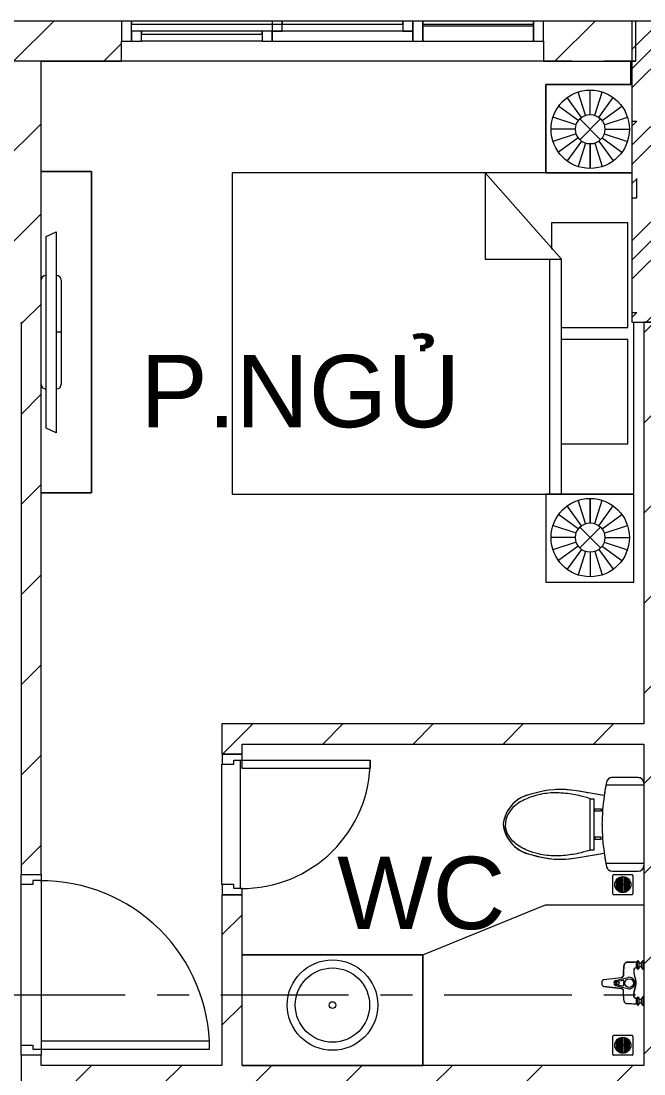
# Model space of a CAD drawing. Header units: millimetres. Extents: x -20144 to 117583, y -11426 to 48263.
# Drawn here: x 13701 to 16801, y 37357 to 42600 of the extents above; entities that cross this region are included whole.
import ezdxf

# ---------------------------------------------------------------- set-up
doc = ezdxf.new("R2010")
doc.units = ezdxf.units.MM
doc.linetypes.add('Grid Line', pattern=[22.225, 12.7, -3.175, 3.175, -3.175])
for name, color, linetype, lineweight in [('CHU', 181, 'Continuous', 5), ('CUA', 31, 'Continuous', 9), ('HATCH-TUONG', 152, 'Continuous', 9), ('NET CAT', 3, 'Continuous', 5), ('NET-CAT', 3, 'Continuous', 9), ('NET-THAY', 2, 'Continuous', 15), ('THIET BI', 44, 'Continuous', 5), ('THIET-BI', 44, 'Continuous', 5), ('TRUC', 225, 'Continuous', 5)]:
    doc.layers.add(name, color=color, linetype=linetype, lineweight=lineweight)
doc.styles.add('Arial', font='arial.ttf', dxfattribs={"height": 360})
pattern_1 = [(45, (0, 0), (-224.5064, 224.5064), [])]

# ---------------------------------------------------------------- blocks, each defined once
blk = doc.blocks.new('CUA PHONG NGU - Type 1-368226-MẶT BẰNG TẦNG 24')
at = {"layer": 'CUA', "lineweight": 5}
for p, q in [((-348.5, -52.3), (-348.5, 47.7)), ((-348.5, 47.7), (-298.5, 47.7)), ((-298.5, 47.7), (-298.5, -11.3)), ((501.5, 47.7), (551.5, 47.7)), ((501.5, -11.3), (501.5, 47.7)), ((551.5, 47.7), (551.5, -52.3)), ((-318.5, -52.3), (-348.5, -52.3)), ((-318.5, -11.3), (-318.5, -52.3)), ((-298.5, -11.3), (-318.5, -11.3)), ((521.5, -11.3), (501.5, -11.3)), ((521.5, -52.3), (521.5, -11.3)), ((551.5, -52.3), (521.5, -52.3))]:
    blk.add_line(p, q, dxfattribs=at)
at = {"layer": 'CUA'}
for p, q in [((-277.5, -52.3), (-317.5, -52.3)), ((-317.5, -52.3), (-317.5, -890.3)), ((-277.5, -890.3), (-277.5, -52.3)), ((-317.5, -890.3), (-277.5, -890.3))]:
    blk.add_line(p, q, dxfattribs=at)
at = {"layer": 'CUA', "lineweight": 5}
blk.add_arc((-317.5, -52.3), 838, 270, 0.5, dxfattribs=at)
blk = doc.blocks.new('CUA WC - Type 1-374153-MẶT BẰNG TẦNG 24')
at = {"layer": 'CUA'}
for p, q in [((-217.5, 690.3), (-177.5, 690.3)), ((-217.5, 52.3), (-217.5, 690.3)), ((-177.5, 690.3), (-177.5, 52.3)), ((-177.5, 52.3), (-217.5, 52.3))]:
    blk.add_line(p, q, dxfattribs=at)
at = {"layer": 'CUA', "lineweight": 5}
for p, q in [((-218.5, 52.3), (-248.5, 52.3)), ((-248.5, 52.3), (-248.5, -47.7)), ((-218.5, 11.3), (-218.5, 52.3)), ((-198.5, 11.3), (-218.5, 11.3)), ((-198.5, -47.7), (-198.5, 11.3)), ((421.5, 11.3), (401.5, 11.3)), ((401.5, 11.3), (401.5, -47.7)), ((451.5, 52.3), (421.5, 52.3)), ((421.5, 52.3), (421.5, 11.3)), ((451.5, -47.7), (451.5, 52.3)), ((-248.5, -47.7), (-198.5, -47.7)), ((401.5, -47.7), (451.5, -47.7))]:
    blk.add_line(p, q, dxfattribs=at)
blk.add_arc((-217.5, 52.3), 638, 359.5, 90, dxfattribs=at)
blk = doc.blocks.new('X-PHONG NGU 2 - X-PHONG NGU 2_Recovery_-378306-MẶT BẰNG TẦNG 24')
at = {"layer": 'CUA'}
for p, q in [((-1000, 0), (-1050, 0)), ((-1050, 0), (-1050, -100)), ((-450, 0), (-1000, 0)), ((-1000, 0), (-1000, -75)), ((-1000, -100), (-1000, 0)), ((-450, -75), (-450, 0)), ((-400, 0), (-450, 0)), ((-450, 0), (-450, -100)), ((300, 0), (-400, 0)), ((-400, 0), (-400, -50)), ((-400, -100), (-400, 0)), ((300, -50), (300, 0)), ((350, 0), (300, 0)), ((300, 0), (300, -50)), ((350, -50), (350, 0)), ((350, 0), (950, 0)), ((1000, 0), (950, 0)), ((950, 0), (950, -50)), ((1050, 0), (1000, 0)), ((1000, 0), (1000, -100)), ((1000, -50), (1000, 0)), ((1050, -100), (1050, 0)), ((-400, -50), (300, -50)), ((-350, -50), (-400, -50)), ((-400, -50), (-400, -100)), ((-350, -100), (-350, -50)), ((300, -50), (250, -50)), ((250, -50), (250, -100)), ((300, -50), (350, -50)), ((300, -100), (300, -50)), ((950, -35), (350, -35)), ((350, -35), (350, -50)), ((350, -50), (950, -50)), ((950, -50), (950, -35)), ((950, -50), (1000, -50)), ((-1050, -100), (-1000, -100)), ((-1000, -75), (-450, -75)), ((-450, -85), (-1000, -85)), ((-1000, -85), (-1000, -100)), ((-1000, -100), (-450, -100)), ((-450, -100), (-450, -85)), ((-450, -100), (-400, -100)), ((-400, -100), (-350, -100)), ((250, -85), (-350, -85)), ((-350, -85), (-350, -100)), ((-350, -100), (250, -100)), ((1000, -85), (250, -85)), ((250, -85), (250, -100)), ((250, -100), (250, -85)), ((250, -100), (1000, -100)), ((250, -100), (300, -100)), ((1000, -100), (1000, -85)), ((1000, -100), (1050, -100))]:
    blk.add_line(p, q, dxfattribs=at)
blk = doc.blocks.new('X-TV - X-TV-626357-MẶT BẰNG TẦNG 24')
at = {"layer": 'THIET BI'}
for p, q in [((1600, 250), (0, 250)), ((0, 250), (0, 0.1)), ((0, 250), (1600, 250)), ((0, 0.1), (0, 250)), ((1600, 0.1), (1600, 250)), ((1600, 250), (1600, 0.1)), ((300, 75), (1300, 75)), ((322.5, 25), (300, 75)), ((540, 100), (1060, 100)), ((800, 100), (800, 75)), ((1300, 75), (1277.5, 25)), ((1277.5, 25), (322.5, 25))]:
    blk.add_line(p, q, dxfattribs=at)
for centre, start_param, end_param in [((540, 75), 0, 1.570796), ((1060, 75), 4.712389, 6.283185), ((540, 25), 1.570796, 3.134859), ((1060, 25), 3.148326, 4.712389)]:
    blk.add_ellipse(centre, major_axis=(0, 25), ratio=0.9, start_param=start_param, end_param=end_param, dxfattribs=at)
blk = doc.blocks.new('X-GIUONG - X-GIUONG-V25-MẶT BẰNG TẦNG 24')
at = {"layer": 'THIET BI'}
for p, q in [((-1239, -9.9), (-1239, -439)), ((-1239, -439), (-1239, -9.9)), ((-1039.2, -147.8), (-1076.9, -31.8)), ((-1016.6, -144.2), (-1016.6, -22.2)), ((-993.9, -147.8), (-956.3, -31.8)), ((-800, -439), (-800, -9.9)), ((-800, -9.9), (-800, -2000)), ((-800, -9.9), (-800, -439)), ((-800, -9.9), (-800, -2000)), ((-550, -30), (-550, -410)), ((-30, -30), (-550, -30)), ((800, 0), (-55.4, 0)), ((800, 0), (-55.4, 0)), ((-30, -360), (-30, -30)), ((30, -30), (30, -360)), ((550, -30), (30, -30)), ((550, -360), (550, -30)), ((1239, 0), (800, 0)), ((800, 0), (800, -439)), ((800, -2000), (800, 0)), ((1239, 0), (800, 0)), ((800, 0), (800, -439)), ((800, -2000), (800, 0)), ((993.9, -147.8), (956.3, -31.8)), ((1016.6, -144.2), (1016.6, -22.2)), ((1039.2, -147.8), (1076.9, -31.8)), ((1239, -439), (1239, 0)), ((1239, -439), (1239, 0)), ((-1075.8, -174.4), (-1174.4, -102.7)), ((-1059.6, -158.2), (-1131.2, -59.5)), ((-973.5, -158.2), (-901.9, -59.5)), ((-957.4, -174.4), (-858.7, -102.7)), ((957.4, -174.4), (858.7, -102.7)), ((973.5, -158.2), (901.9, -59.5)), ((1059.6, -158.2), (1131.2, -59.5)), ((1075.8, -174.4), (1174.4, -102.7)), ((-1086.1, -194.8), (-1202.1, -157.1)), ((-947, -194.8), (-831, -157.1)), ((947, -194.8), (831, -157.1)), ((1086.1, -194.8), (1202.1, -157.1)), ((-1068.3, -269.1), (-964.8, -165.6)), ((-1068.3, -165.6), (-964.8, -269.1)), ((1068.3, -269.1), (964.8, -165.6)), ((1068.3, -165.6), (964.8, -269.1)), ((-1089.7, -217.4), (-1211.7, -217.4)), ((-1086.1, -240), (-1202.1, -277.7)), ((-1075.8, -260.4), (-1174.4, -332.1)), ((-957.4, -260.4), (-858.7, -332.1)), ((-947, -240), (-831, -277.7)), ((-943.4, -217.4), (-821.4, -217.4)), ((-821.4, -217.4), (-943.4, -217.4)), ((943.4, -217.4), (821.4, -217.4)), ((821.4, -217.4), (943.4, -217.4)), ((947, -240), (831, -277.7)), ((957.4, -260.4), (858.7, -332.1)), ((1075.8, -260.4), (1174.4, -332.1)), ((1086.1, -240), (1202.1, -277.7)), ((1089.7, -217.4), (1211.7, -217.4)), ((-1059.6, -276.6), (-1131.2, -375.2)), ((-1039.2, -287), (-1076.9, -402.9)), ((-1016.6, -290.5), (-1016.6, -412.5)), ((-993.9, -287), (-956.3, -402.9)), ((-973.5, -276.6), (-901.9, -375.2)), ((973.5, -276.6), (901.9, -375.2)), ((993.9, -287), (956.3, -402.9)), ((1016.6, -290.5), (1016.6, -412.5)), ((1039.2, -287), (1076.9, -402.9)), ((1059.6, -276.6), (1131.2, -375.2)), ((-370, -360), (-800, -740)), ((-370, -740), (-370, -360)), ((800, -360), (-370, -360)), ((-550, -410), (-420, -410)), ((-1239, -439), (-800, -439)), ((-800, -439), (-1239, -439)), ((-370, -420), (800, -420)), ((800, -439), (1239, -439)), ((800, -439), (1239, -439)), ((-800, -740), (-370, -740)), ((-800, -2000), (800, -2000)), ((-800, -2000), (800, -2000))]:
    blk.add_line(p, q, dxfattribs=at)
for centre, radius in [((-1016.6, -217.4), 195.1), ((1016.6, -217.4), 195.1), ((-1016.6, -217.4), 73.2), ((1016.6, -217.4), 73.2)]:
    blk.add_circle(centre, radius, dxfattribs=at)
blk = doc.blocks.new('X-XI - X-XI-V26-MẶT BẰNG TẦNG 24')
at = {"layer": 'THIET-BI'}
for p, q in [((-230.6, -16.8), (-233.2, -33.2)), ((-233.2, -29), (-233.2, -157.9)), ((-233.2, -29), (-233.2, -157.9)), ((-233.2, -33.2), (-233.2, -45)), ((-233.2, -45), (-233.2, -157.9)), ((-227.9, -12.2), (-230.6, -16.8)), ((-222, -6.1), (-227.9, -12.2)), ((-212.4, -1.2), (-222, -6.1)), ((-205.1, -0.1), (-212.4, -1.2)), ((-194.6, -0.1), (-194.6, -185.7)), ((194.6, -0.1), (194.6, -186.1)), ((215, -2.1), (204.9, -0.1)), ((219.3, -4.2), (215, -2.1)), ((224.8, -8.5), (219.3, -4.2)), ((227.7, -12), (224.8, -8.5)), ((231.6, -19.3), (227.7, -12)), ((233.2, -29), (231.6, -19.3)), ((233.2, -157.9), (233.2, -29)), ((233.2, -157.9), (233.2, -29)), ((233.2, -157.9), (233.2, -29)), ((-233.2, -157.9), (-232.9, -162.1)), ((-232.9, -162.1), (-231, -169.1)), ((-231, -169.1), (-228, -174.5)), ((-228, -174.5), (-224.2, -178.9)), ((-224.2, -178.9), (-216.9, -183.9)), ((-216.9, -183.9), (-209.4, -186.4)), ((-209.4, -186.4), (-202.4, -187.7)), ((-202.4, -187.7), (-192, -189.7)), ((-192, -189.7), (-184.2, -191.1)), ((-184.2, -191.1), (-168, -193.8)), ((-168, -193.8), (-149.9, -196.6)), ((-143.8, -197.5), (-166.7, -335.2)), ((-143.8, -197.5), (-166.7, -335.2)), ((-149.9, -196.6), (-143.8, -197.5)), ((-143.8, -197.5), (-147.8, -221.1)), ((143.8, -197.5), (212.9, -185.5)), ((166.7, -335.2), (143.8, -197.5)), ((166.7, -335.2), (143.8, -197.5)), ((146.9, -216.1), (143.8, -197.5)), ((212.9, -185.5), (220.8, -181.7)), ((220.8, -181.7), (226.5, -176.5)), ((226.5, -176.5), (231.9, -166.7)), ((231.9, -166.7), (233.2, -157.9)), ((-147.8, -221.1), (-155.3, -266.3)), ((-127.7, -249.9), (127.7, -249.9)), ((-127.7, -267.8), (-127.7, -249.9)), ((-76.6, -213.5), (-66.1, -213.5)), ((-76.6, -245), (-76.6, -213.5)), ((-66.1, -245), (-76.6, -245)), ((-66.1, -213.5), (-66.1, -245)), ((64, -213.5), (64, -245)), ((74.4, -213.5), (64, -213.5)), ((64, -245), (74.4, -245)), ((74.4, -245), (74.4, -213.5)), ((127.7, -249.9), (127.7, -267.8)), ((151.8, -245.3), (146.9, -216.1)), ((157.2, -277.8), (151.8, -245.3)), ((-161.5, -303.8), (-164.6, -322)), ((-157.7, -280.9), (-161.5, -303.8)), ((-155.3, -266.3), (-157.7, -280.9)), ((-8.6, -267.8), (-127.7, -267.8)), ((127.7, -267.8), (-8.6, -267.8)), ((161.7, -304.9), (157.2, -277.8)), ((166.7, -335.2), (161.7, -304.9)), ((-171, -365.1), (-172.5, -383)), ((-168.9, -349), (-171, -365.1)), ((-164.6, -322), (-168.9, -349)), ((171.6, -371), (166.7, -335.2)), ((-172.5, -383), (-173.5, -402.2)), ((-173.5, -402.2), (-173.1, -436.1)), ((173.2, -395.8), (171.6, -371)), ((173.5, -426.5), (173.2, -395.8)), ((-173.1, -436.1), (-172.5, -446.5)), ((-172.5, -446.5), (-169.6, -474.8)), ((165.2, -502.3), (172.5, -446.5)), ((172.5, -446.5), (173.5, -426.5)), ((-169.6, -474.8), (-166.5, -495.3)), ((-166.5, -495.3), (-161.1, -520.9)), ((-161.1, -520.9), (-151.4, -555.9)), ((155.1, -543.7), (161.7, -518.5)), ((161.7, -518.5), (165.2, -502.3)), ((-151.4, -555.9), (-143.5, -587)), ((145.5, -581), (151.4, -555.9)), ((151.4, -555.9), (155.1, -543.7)), ((-143.5, -587), (-131.8, -612.8)), ((-131.8, -612.8), (-121.7, -628.9)), ((-121.7, -628.9), (-100.2, -653.8)), ((114.1, -638.9), (131.6, -613.2)), ((131.6, -613.2), (145.5, -581)), ((-100.2, -653.8), (-87.5, -664.8)), ((-87.5, -664.8), (-69.9, -676.9)), ((-69.9, -676.9), (-49.6, -687.2)), ((60.8, -681.9), (86, -665.9)), ((86, -665.9), (100.2, -653.8)), ((100.2, -653.8), (114.1, -638.9)), ((-49.6, -687.2), (-19.9, -696.9)), ((-19.9, -696.9), (0, -700.2)), ((0, -700.2), (34.6, -692.9)), ((34.6, -692.9), (60.8, -681.9))]:
    blk.add_line(p, q, dxfattribs=at)
for centre, radius, start, end in [((-204.3, -29), 29, 91.9044, 180), ((-204.3, -29), 29, 90.6647, 180), ((204.3, -29), 29, 0, 89.3353), ((204.3, -29), 29, 360, 88.0956), ((-204.3, -157.9), 29, 180, 259.8599), ((-204.3, -157.9), 29, 180, 259.8599), ((18.1, 960), 1168.8, 258.7762, 262.0348), ((18.1, 960), 1168.8, 258.7762, 262.0348), ((18.1, 960), 1168.8, 262.1447, 269.1633), ((-16, 957.7), 1166.4, 270.8375, 277.7683), ((-18.1, 960), 1168.8, 277.9652, 281.2238), ((-18.1, 960), 1168.8, 277.9652, 281.2238), ((204.3, -157.9), 29, 280.1401, 360), ((204.3, -157.9), 29, 280.1401, 0), ((287.1, -414.4), 460.7, 170.0941, 197.8856), ((287.1, -414.4), 460.7, 170.0941, 197.8856), ((-287.1, -414.4), 460.7, 342.1144, 9.9059), ((-287.1, -414.4), 460.7, 342.1144, 9.9059), ((18.2, -529.6), 171.6, 188.8267, 263.9098), ((18.2, -529.6), 171.6, 188.8267, 263.9098), ((-18.2, -529.6), 171.6, 276.0902, 351.1733), ((-18.2, -529.6), 171.6, 276.0902, 351.1733)]:
    blk.add_arc(centre, radius, start, end, dxfattribs=at)
for points in [[(-127.7, -267.8), (-143.4, -315.6), (-152.2, -364.8), (-160.3, -442.2), (-151, -516.8), (-129.6, -585.3), (-93.5, -652), (-37.5, -689.3), (-2.9, -689.4), (0, -689.4)], [(127.7, -267.8), (143.4, -315.6), (152.2, -364.8), (160.3, -442.2), (151, -516.8), (129.6, -585.3), (93.5, -652), (37.5, -689.3), (2.9, -689.4), (0, -689.4)]]:
    blk.add_open_spline(points, degree=3, knots=[12.724379, 12.724379, 12.724379, 12.724379, 75.096459, 151.912755, 228.70098, 282.501534, 351.034079, 439.49288, 447.51098, 447.51098, 447.51098, 447.51098], dxfattribs=at)
blk = doc.blocks.new('X-LA1 - X-LA-627829-MẶT BẰNG TẦNG 24')
at = {"layer": 'THIET-BI'}
for p, q in [((449.9, 0), (-450, 0)), ((-450, 0), (-450, -550)), ((-450, -550), (-450, 0)), ((-450, 0), (449.9, 0)), ((-450, -550), (449.9, -550)), ((449.9, -550), (-450, -550))]:
    blk.add_line(p, q, dxfattribs=at)
for radius in [225, 185, 17]:
    blk.add_circle((0, -300), radius, dxfattribs=at)
blk = doc.blocks.new('X-SEN - X-SEN-626363-MẶT BẰNG TẦNG 24')
at = {"layer": 'THIET-BI'}
for p, q in [((-27.3, 113.1), (-17.5, 199.2)), ((-17.5, 199.2), (-27.3, 113.1)), ((17.5, 199.2), (27.3, 113.1)), ((17.5, 199.2), (27.3, 113.1)), ((-12.9, 141.7), (-27.6, 80.8)), ((-7.7, 139.6), (-13.8, 105.5)), ((7.7, 139.6), (13.8, 105.5)), ((12.9, 141.7), (27.6, 80.8)), ((-112.5, 3.8), (-99.9, 12.6)), ((-112.5, 3.8), (-99.9, 12.6)), ((-112.5, 0), (-112.5, 3.8)), ((-112.5, 3.8), (-112.5, 0)), ((-67.5, 3.8), (-112.5, 3.8)), ((-67.5, 0), (-112.5, 0)), ((-112.5, 0), (-67.5, 0)), ((-107.2, 34.3), (-105.1, 34.3)), ((-107.2, 34.3), (-72.8, 34.3)), ((-99.9, 25.3), (-107.2, 25.3)), ((-72.8, 25.3), (-107.2, 25.3)), ((-105.1, 34.3), (-105.1, 37.2)), ((-105.1, 37.2), (-74.9, 37.2)), ((-105.1, 34.3), (-105.1, 37.2)), ((-74.9, 34.3), (-105.1, 34.3)), ((-99.9, 12.6), (-99.9, 25.3)), ((-99.9, 12.6), (-99.9, 25.3)), ((-99.9, 12.6), (-80.1, 12.6)), ((-80.1, 12.6), (-99.9, 12.6)), ((-80.1, 25.3), (-80.1, 12.6)), ((-72.8, 25.3), (-80.1, 25.3)), ((-80.1, 25.3), (-80.1, 12.6)), ((-80.1, 12.6), (-67.5, 3.8)), ((-80.1, 12.6), (-67.5, 3.8)), ((-74.9, 37.2), (-74.9, 34.3)), ((-74.9, 37.2), (-74.9, 34.3)), ((-74.9, 34.3), (-72.8, 34.3)), ((-67.5, 3.8), (-67.5, 0)), ((-67.5, 0), (-67.5, 3.8)), ((67.5, 3.8), (80.1, 12.6)), ((67.5, 3.8), (80.1, 12.6)), ((67.5, 0), (67.5, 3.8)), ((112.5, 3.8), (67.5, 3.8)), ((67.5, 0), (67.5, 3.8)), ((112.5, 0), (67.5, 0)), ((112.5, 0), (67.5, 0)), ((72.8, 34.3), (74.9, 34.3)), ((72.8, 34.3), (107.2, 34.3)), ((80.1, 25.3), (72.8, 25.3)), ((107.2, 25.3), (72.8, 25.3)), ((74.9, 34.3), (74.9, 37.2)), ((74.9, 37.2), (105.1, 37.2)), ((74.9, 34.3), (74.9, 37.2)), ((105.1, 34.3), (74.9, 34.3)), ((80.1, 12.6), (80.1, 25.3)), ((80.1, 12.6), (80.1, 25.3)), ((99.9, 12.6), (80.1, 12.6)), ((80.1, 12.6), (99.9, 12.6)), ((99.9, 12.6), (80.1, 12.6)), ((99.9, 25.3), (99.9, 12.6)), ((107.2, 25.3), (99.9, 25.3)), ((99.9, 25.3), (99.9, 12.6)), ((99.9, 12.6), (112.5, 3.8)), ((99.9, 12.6), (112.5, 3.8)), ((105.1, 37.2), (105.1, 34.3)), ((105.1, 37.2), (105.1, 34.3)), ((105.1, 34.3), (107.2, 34.3)), ((112.5, 3.8), (112.5, 0)), ((112.5, 3.8), (112.5, 0))]:
    blk.add_line(p, q, dxfattribs=at)
for centre, radius in [((0, 130.1), 7.2), ((0, 73.2), 21.5)]:
    blk.add_circle(centre, radius, dxfattribs=at)
for centre, radius, start, end in [((0, 191), 19.3, 25.0481, 154.9519), ((0, 191), 19.3, 25.0481, 154.9519), ((-9.4, 104.7), 4.5, 169.8444, 285.9297), ((0, 134.7), 14.7, 28.4144, 151.5856), ((0, 136.6), 8.24, 21.1294, 158.8706), ((9.4, 104.7), 4.5, 254.0703, 10.1556), ((-0.4, 73.2), 28.3, 164.3307, 270.7483), ((-0.4, 73.2), 28.3, 89.2517, 105.9297), ((0.4, 73.2), 28.3, 74.0703, 90.7483), ((0.4, 73.2), 28.3, 269.2517, 15.6693), ((-102.9, 29.8), 6.9, 148.0246, 211.9754), ((-102.9, 29.8), 6.9, 148.0246, 211.9754), ((-107.2, 32.5), 1.8, 90, 148.0246), ((-107.2, 32.5), 1.8, 90, 148.0246), ((-107.2, 27.1), 1.8, 211.9754, 270), ((-107.2, 27.1), 1.8, 211.9754, 270), ((-112.5, 29.8), 6.9, 319.2845, 40.7155), ((-94.4, 29.8), 6.9, 139.2845, 220.7155), ((-85.4, 29.8), 6.9, 319.2845, 40.7155), ((-67.5, 29.8), 6.9, 139.2845, 220.7155), ((-72.8, 32.5), 1.8, 31.9754, 90), ((-72.8, 32.5), 1.8, 31.9754, 90), ((-72.8, 27.1), 1.8, 270, 328.0246), ((-72.8, 27.1), 1.8, 270, 328.0246), ((-77.1, 29.8), 6.9, 328.0246, 31.9754), ((-77.1, 29.8), 6.9, 328.0246, 31.9754), ((77.1, 29.8), 6.9, 148.0246, 211.9754), ((77.1, 29.8), 6.9, 148.0246, 211.9754), ((72.8, 32.5), 1.8, 90, 148.0246), ((72.8, 32.5), 1.8, 90, 148.0246), ((72.8, 27.1), 1.8, 211.9754, 270), ((72.8, 27.1), 1.8, 211.9754, 270), ((67.5, 29.8), 6.9, 319.2845, 40.7155), ((85.6, 29.8), 6.9, 139.2845, 220.7155), ((94.6, 29.8), 6.9, 319.2845, 40.7155), ((112.5, 29.8), 6.9, 139.2845, 220.7155), ((107.2, 32.5), 1.8, 31.9754, 90), ((107.2, 32.5), 1.8, 31.9754, 90), ((107.2, 27.1), 1.8, 270, 328.0246), ((107.2, 27.1), 1.8, 270, 328.0246), ((102.9, 29.8), 6.9, 328.0246, 31.9754), ((102.9, 29.8), 6.9, 328.0246, 31.9754)]:
    blk.add_arc(centre, radius, start, end, dxfattribs=at)
for points, knots in [([(-105.1, 37.2), (-105.1, 39.1), (-104.9, 42.9), (-104.6, 50.4), (-104.3, 58), (-104.1, 65.5), (-103.9, 70.3), (-103.8, 73.6), (-103.7, 75.5), (-103.7, 76.9), (-103.6, 78.3), (-103.6, 79.5), (-103.6, 80.5), (-103.6, 81.2), (-103.5, 81.8), (-103.5, 82.3), (-103.5, 82.7), (-103.4, 83.3), (-103.3, 84.3), (-103.2, 85.5), (-103.1, 86.6), (-102.8, 87.6), (-102.6, 88.2), (-102.3, 88.9), (-101.9, 89.7), (-101.3, 90.8), (-100.4, 91.9), (-99.2, 93.4), (-97.8, 94.7), (-96.2, 95.8), (-95, 96.6), (-93.7, 97.2), (-92.4, 97.7), (-91.2, 98.1), (-90.3, 98.4), (-89.7, 98.5), (-89.3, 98.6), (-88.8, 98.7), (-88, 98.8), (-86.8, 99), (-85.6, 99.1), (-84.7, 99.1), (-84, 99.2), (-83.3, 99.3), (-82.3, 99.4), (-81.2, 99.5), (-79.7, 99.6), (-76.9, 99.8), (-72.8, 100.2), (-67.2, 100.7), (-61.6, 101.2), (-56, 101.5), (-51.7, 101.8), (-48.8, 101.9), (-47.3, 101.9), (-46.1, 101.9), (-45.1, 102), (-44.4, 102), (-43.6, 102), (-42.6, 102), (-41.4, 102), (-40.1, 102), (-39.3, 102.1), (-38.8, 102.1), (-38.5, 102.2), (-38.1, 102.2), (-37.6, 102.3), (-36.8, 102.4), (-35.6, 102.6), (-34.3, 103), (-33.2, 103.5), (-32.5, 104), (-31.7, 104.6), (-30.5, 105.7), (-29, 107.6), (-27.9, 110.1), (-27.4, 112), (-27.3, 113.1)], [-1, -1, -1, -1, -0.958333, -0.916667, -0.833333, -0.791667, -0.75, -0.729167, -0.71875, -0.708333, -0.697917, -0.6875, -0.682292, -0.677083, -0.671875, -0.669271, -0.666667, -0.661458, -0.65625, -0.645833, -0.635417, -0.630208, -0.625, -0.619792, -0.614583, -0.604167, -0.59375, -0.583333, -0.5625, -0.552083, -0.541667, -0.53125, -0.520833, -0.510417, -0.505208, -0.5, -0.497396, -0.494792, -0.489583, -0.479167, -0.46875, -0.463542, -0.458333, -0.453125, -0.447917, -0.4375, -0.427083, -0.416667, -0.375, -0.333333, -0.291667, -0.25, -0.208333, -0.197917, -0.1875, -0.177083, -0.171875, -0.166667, -0.161458, -0.15625, -0.145833, -0.135417, -0.130208, -0.127604, -0.125, -0.122396, -0.119792, -0.114583, -0.104167, -0.09375, -0.083333, -0.078125, -0.072917, -0.0625, -0.041667, -0.020833, 0, 0, 0, 0]), ([(-105.1, 37.2), (-104.5, 52.3), (-103.9, 68.7), (-103.3, 87.5), (-99.6, 93.9), (-92.4, 98.5), (-72.6, 100.1), (-54, 102.2), (-33.9, 102), (-28.7, 107.4), (-27.8, 111), (-27.3, 113.1)], [0, 0, 0, 0, 45.441328, 49.333631, 56.110562, 66.562664, 73.682324, 114.966912, 125.570438, 129.900151, 136.284558, 136.284558, 136.284558, 136.284558]), ([(27.3, 113.1), (27.4, 112), (27.9, 110.1), (29, 107.6), (30.5, 105.7), (31.7, 104.6), (32.5, 104), (33.2, 103.5), (34.3, 103), (35.6, 102.6), (36.8, 102.4), (37.6, 102.3), (38.1, 102.2), (38.5, 102.2), (38.8, 102.1), (39.3, 102.1), (40.1, 102), (41.4, 102), (42.6, 102), (43.6, 102), (44.4, 102), (45.1, 102), (46.1, 101.9), (47.3, 101.9), (48.8, 101.9), (51.7, 101.8), (56, 101.5), (61.6, 101.2), (67.2, 100.7), (72.8, 100.2), (76.9, 99.8), (79.7, 99.6), (81.2, 99.5), (82.3, 99.4), (83.3, 99.3), (84, 99.2), (84.7, 99.1), (85.6, 99.1), (86.8, 99), (88, 98.8), (88.9, 98.7), (89.6, 98.5), (90.3, 98.4), (91.2, 98.1), (92.4, 97.7), (93.7, 97.2), (95, 96.6), (96.2, 95.8), (97.4, 95), (98.5, 94), (99.5, 93), (100.4, 91.9), (101.3, 90.8), (101.9, 89.7), (102.3, 88.9), (102.6, 88.2), (102.8, 87.6), (103.1, 86.6), (103.2, 85.7), (103.3, 84.8), (103.4, 84.1), (103.4, 83.5), (103.4, 83), (103.5, 82.5), (103.5, 81.9), (103.6, 81), (103.6, 79.8), (103.6, 78.3), (103.7, 76.9), (103.7, 75.5), (103.8, 73.6), (103.9, 68.4), (104.2, 61.7), (104.5, 54.2), (104.7, 48.5), (104.9, 42.9), (105.1, 39.1), (105.1, 37.2)], [-1, -1, -1, -1, -0.979167, -0.958333, -0.9375, -0.927083, -0.921875, -0.916667, -0.90625, -0.895833, -0.885417, -0.880208, -0.877604, -0.875, -0.872396, -0.869792, -0.864583, -0.854167, -0.84375, -0.838542, -0.833333, -0.828125, -0.822917, -0.8125, -0.802083, -0.791667, -0.75, -0.708333, -0.666667, -0.625, -0.583333, -0.572917, -0.5625, -0.552083, -0.546875, -0.541667, -0.536458, -0.53125, -0.520833, -0.510417, -0.505208, -0.5, -0.494792, -0.489583, -0.479167, -0.46875, -0.458333, -0.447917, -0.4375, -0.427083, -0.416667, -0.40625, -0.395833, -0.385417, -0.380208, -0.375, -0.369792, -0.364583, -0.354167, -0.348958, -0.34375, -0.338542, -0.335938, -0.333333, -0.328125, -0.322917, -0.3125, -0.302083, -0.291667, -0.28125, -0.270833, -0.25, -0.166667, -0.125, -0.083333, -0.041667, 0, 0, 0, 0]), ([(105.1, 37.2), (104.5, 52.3), (103.9, 68.7), (103.3, 87.5), (99.6, 93.9), (92.4, 98.5), (72.6, 100.1), (54, 102.2), (33.9, 102), (28.7, 107.4), (27.8, 111), (27.3, 113.1)], [0, 0, 0, 0, 45.441328, 49.333631, 56.110562, 66.562664, 73.682324, 114.966912, 125.570438, 129.900151, 136.284558, 136.284558, 136.284558, 136.284558]), ([(-74.9, 37.2), (-74.9, 39.9), (-75, 44.9), (-67.9, 51.6), (-55.3, 50.7), (-39.4, 48.7), (-24.4, 43.4), (-11.8, 40.7), (0, 41)], [0, 0, 0, 0, 8.475038, 15.961674, 29.255673, 47.963091, 70.422589, 93.837243, 93.837243, 93.837243, 93.837243]), ([(0, 41), (-2, 40.9), (-5.6, 40.9), (-10.3, 41.2), (-14.4, 41.6), (-18, 42.2), (-21.2, 42.9), (-24.2, 43.7), (-27.1, 44.6), (-30, 45.4), (-32.9, 46.3), (-35.8, 47.2), (-38.8, 47.9), (-41.8, 48.6), (-45.1, 49.2), (-48.4, 49.8), (-51.8, 50.2), (-54.8, 50.5), (-56.9, 50.7), (-58.1, 50.8), (-59, 50.9), (-59.9, 51), (-60.8, 51), (-61.5, 51), (-62.1, 51), (-62.6, 51), (-63, 51), (-63.6, 51), (-64.4, 50.9), (-65.1, 50.8), (-65.7, 50.7), (-66.1, 50.6), (-66.5, 50.5), (-67.1, 50.4), (-68.1, 50.1), (-69.1, 49.6), (-70.1, 49), (-71.1, 48.3), (-72, 47.4), (-72.8, 46.6), (-73.3, 45.8), (-73.8, 45.1), (-74.1, 44.3), (-74.4, 43.5), (-74.6, 42.6), (-74.7, 41.9), (-74.8, 41.3), (-74.8, 40.9), (-74.9, 40.4), (-74.9, 39.8), (-74.9, 38.8), (-74.9, 37.9), (-74.9, 37.2)], [-1, -1, -1, -1, -0.958333, -0.916667, -0.875, -0.833333, -0.791667, -0.75, -0.708333, -0.666667, -0.625, -0.583333, -0.541667, -0.5, -0.458333, -0.416667, -0.375, -0.333333, -0.3125, -0.302083, -0.291667, -0.28125, -0.270833, -0.260417, -0.255208, -0.25, -0.244792, -0.239583, -0.229167, -0.21875, -0.213542, -0.208333, -0.203125, -0.197917, -0.1875, -0.166667, -0.15625, -0.145833, -0.125, -0.114583, -0.104167, -0.09375, -0.083333, -0.072917, -0.0625, -0.052083, -0.046875, -0.041667, -0.036458, -0.03125, -0.020833, 0, 0, 0, 0]), ([(74.9, 37.2), (74.9, 39.9), (75, 44.9), (67.9, 51.6), (55.3, 50.7), (39.4, 48.7), (24.4, 43.4), (11.8, 40.7), (0, 41)], [0, 0, 0, 0, 8.475038, 15.961674, 29.255673, 47.963091, 70.422589, 93.837243, 93.837243, 93.837243, 93.837243]), ([(74.9, 37.2), (74.9, 37.9), (74.9, 38.8), (74.9, 39.8), (74.9, 40.4), (74.8, 40.9), (74.8, 41.3), (74.7, 41.9), (74.6, 42.6), (74.4, 43.5), (74.2, 44.1), (73.9, 44.7), (73.7, 45.2), (73.3, 45.8), (72.8, 46.6), (72, 47.4), (71.1, 48.3), (70.1, 49), (69.1, 49.6), (68.1, 50.1), (67.1, 50.4), (66.5, 50.5), (66.1, 50.6), (65.7, 50.7), (65.1, 50.8), (64.4, 50.9), (63.6, 51), (63, 51), (62.4, 51), (61.7, 51), (60.8, 51), (59.9, 51), (59, 50.9), (58.1, 50.8), (56.9, 50.7), (54.8, 50.5), (51.8, 50.2), (48.4, 49.8), (45.1, 49.2), (41.8, 48.6), (38.8, 47.9), (35.8, 47.2), (32.9, 46.3), (30, 45.4), (27.1, 44.6), (24.2, 43.7), (21.2, 42.9), (18, 42.2), (14.4, 41.6), (10.3, 41.2), (5.6, 40.9), (2, 40.9), (0, 41)], [-1, -1, -1, -1, -0.979167, -0.96875, -0.963542, -0.958333, -0.953125, -0.947917, -0.9375, -0.927083, -0.916667, -0.911458, -0.90625, -0.895833, -0.885417, -0.875, -0.854167, -0.84375, -0.833333, -0.8125, -0.802083, -0.796875, -0.791667, -0.786458, -0.78125, -0.770833, -0.760417, -0.755208, -0.75, -0.739583, -0.729167, -0.71875, -0.708333, -0.697917, -0.6875, -0.666667, -0.625, -0.583333, -0.541667, -0.5, -0.458333, -0.416667, -0.375, -0.333333, -0.291667, -0.25, -0.208333, -0.166667, -0.125, -0.083333, -0.041667, 0, 0, 0, 0])]:
    blk.add_open_spline(points, degree=3, knots=knots, dxfattribs=at)
blk = doc.blocks.new('X-PHEU - X-PHEU-444926-MẶT BẰNG TẦNG 24')
at = {"layer": 'THIET-BI'}
for p, q in [((25, 29), (25, 121)), ((29, 125), (121, 125)), ((57.5, 43.5), (57.5, 106.5)), ((62.5, 108.8), (62.5, 41.2)), ((67.5, 39.8), (67.5, 110.2)), ((72.5, 110.9), (72.5, 78.1)), ((77.5, 78.1), (77.5, 110.9)), ((82.5, 110.2), (82.5, 39.8)), ((87.5, 41.2), (87.5, 108.8)), ((92.5, 106.5), (92.5, 43.5)), ((125, 121), (125, 29)), ((42.5, 90.5), (42.5, 59.5)), ((47.5, 51.8), (47.5, 98.2)), ((52.5, 103.1), (52.5, 46.9)), ((72.5, 71.9), (72.5, 39.1)), ((77.5, 39.1), (77.5, 71.9)), ((97.5, 46.9), (97.5, 103.1)), ((102.5, 98.2), (102.5, 51.8)), ((107.5, 59.5), (107.5, 90.5)), ((121, 25), (29, 25))]:
    blk.add_line(p, q, dxfattribs=at)
blk.add_circle((75, 75), 40, dxfattribs=at)
for centre, radius, start, end in [((29, 121), 4, 90, 180), ((75, 75), 36, 119.0853, 128.6822), ((75, 75), 36, 102.0247, 110.3175), ((75, 75), 36, 90, 93.9821), ((75, 75), 36, 86.0179, 90), ((75, 75), 36, 69.6825, 77.9753), ((75, 75), 36, 51.3178, 60.9147), ((121, 121), 4, 0, 90), ((75, 75), 36, 139.8082, 154.5256), ((75, 75), 36, 205.4744, 220.1918), ((75, 75), 4, 128.6822, 231.3178), ((75, 75), 4, 308.6822, 51.3178), ((75, 75), 36, 25.4744, 40.1918), ((75, 75), 36, 319.8082, 334.5256), ((29, 29), 4, 180, 270), ((75, 75), 36, 231.3178, 240.9147), ((75, 75), 36, 249.6825, 257.9753), ((75, 75), 36, 266.0179, 270), ((75, 75), 36, 270, 273.9821), ((75, 75), 36, 282.0247, 290.3175), ((75, 75), 36, 299.0853, 308.6822), ((121, 29), 4, 270, 360)]:
    blk.add_arc(centre, radius, start, end, dxfattribs=at)

msp = doc.modelspace()

# ---------------------------------------------------------------- hatches: boundary and pattern name
at = {"layer": 'HATCH-TUONG', "lineweight": 5}
h = msp.add_hatch(dxfattribs=at)
h.set_pattern_fill('FP_2', color=256, style=0, pattern_type=2)
h.set_pattern_definition(pattern_1)
h.paths.add_polyline_path([(13800.5, 42399.9), (14200.5, 42399.9), (14200.5, 42599.9), (13600.5, 42599.9), (13600.5, 42399.9)], flags=0)
h.paths.add_polyline_path([(16300.5, 42399.9), (16760.4, 42399.9), (16760.4, 42599.9), (16300.5, 42599.9), (16300.5, 42499.9)], flags=0)
h = msp.add_hatch(dxfattribs=at)
h.set_pattern_fill('FP_2', color=256, style=0, pattern_type=2)
h.set_pattern_definition(pattern_1)
h.paths.add_polyline_path([(13600.5, 41099.9), (13800.5, 41099.9), (13800.5, 42399.9), (13600.5, 42399.9), (13600.5, 41299.9)], flags=0)
h = msp.add_hatch(dxfattribs=at)
h.set_pattern_fill('FP_2', color=256, style=0, pattern_type=2)
h.set_pattern_definition(pattern_1)
h.paths.add_polyline_path([(13700.5, 37299.9), (13800.5, 37299.9), (13800.5, 37449.9), (13700.5, 37449.9)], flags=0)
h.paths.add_polyline_path([(13700.5, 38349.9), (13800.5, 38349.9), (13800.5, 41099.9), (13700.5, 41099.9)], flags=0)
h = msp.add_hatch(dxfattribs=at)
h.set_pattern_fill('FP_2', color=256, style=0, pattern_type=2)
h.set_pattern_definition(pattern_1)
h.paths.add_polyline_path([(17000.4, 34199.9), (17000.4, 41100), (16800.4, 41100), (16800.4, 34199.9), (16903, 34199.9)], flags=0)
h = msp.add_hatch(dxfattribs=at)
h.set_pattern_fill('FP_2', color=256, style=0, pattern_type=2)
h.set_pattern_definition(pattern_1)
h.paths.add_polyline_path([(14700.5, 37399.9), (14800.5, 37399.9), (14800.5, 38249.9), (14700.5, 38249.9), (14700.5, 37739.4)], flags=0)
h.paths.add_polyline_path([(14700.5, 38949.9), (14800.5, 38949.9), (14800.5, 39099.9), (14700.5, 39099.9)], flags=0)
h = msp.add_hatch(dxfattribs=at)
h.set_pattern_fill('FP_2', color=256, style=0, pattern_type=2)
h.set_pattern_definition(pattern_1)
h.paths.add_polyline_path([(14800.5, 38999.9), (16800.4, 38999.9), (16800.4, 39099.9), (14800.5, 39099.9)], flags=0)
h = msp.add_hatch(dxfattribs=at)
h.set_pattern_fill('FP_2', color=256, style=0, pattern_type=2)
h.set_pattern_definition(pattern_1)
h.paths.add_polyline_path([(13800.5, 37299.9), (16800.4, 37299.9), (16800.4, 37399.9), (13800.5, 37399.9)], flags=0)
at = {"layer": 'NET CAT'}
h = msp.add_hatch(dxfattribs=at)
h.set_pattern_fill('FP_1', color=256, style=0, pattern_type=2)
h.set_pattern_definition([(45, (95.25, 0), (-476.246, 476.246), []), (45, (190.5, 0), (-476.246, 476.246), []), (45, (0, 0), (-476.246, 476.246), []), (45, (476.25, 0), (-476.246, 476.246), []), (45, (571.5, 0), (-476.246, 476.246), []), (0, (381, 95.25), (0, 952.5), [95.25, -857.25]), (0, (476.25, 190.5), (0, 952.5), [95.25, -857.25]), (45, (381, 95.25), (0, 952.491), [134.684, -1212.342]), (45, (476.25, 95.25), (0, 952.491), [134.684, -1212.342]), (0, (381, 95.25), (0, 952.5), [95.25, -857.25]), (90, (-95.25, 95.25), (-952.5, 6e-14), [95.25, -857.25]), (90, (0, 95.25), (-952.5, 6e-14), [190.5, -762]), (45, (-95.25, 190.5), (0, 952.491), [134.684, -1212.342]), (90, (762, 381), (-952.5, 6e-14), [95.25, -857.25]), (0, (666.75, 381), (0, 952.5), [95.25, -857.25]), (45, (666.75, 381), (0, 952.491), [134.683, -1212.342]), (0, (857.25, 95.25), (0, 952.5), [95.25, -857.25]), (0, (857.25, 571.5), (0, 952.5), [95.25, -857.25]), (90, (1047.75, 666.75), (-952.5, 6e-14), [95.25, -857.25]), (45, (857.25, 571.5), (0, 952.491), [269.367, -1077.659]), (45, (952.5, 571.5), (0, 952.491), [134.683, -1212.342]), (45, (1143, 762), (0, 952.491), [134.684, -1212.342]), (0, (1143, 857.25), (0, 952.5), [95.25, -857.25]), (90, (1143, 762), (-952.5, 6e-14), [95.25, -857.25]), (0, (476.25, 762), (0, 952.5), [95.25, -857.25]), (0, (666.75, 857.25), (0, 952.5), [95.25, -857.25]), (90, (571.5, 762), (-952.5, 6e-14), [95.25, -857.25]), (90, (666.75, 762), (-952.5, 6e-14), [95.25, -857.25]), (45, (476.25, 762), (0, 952.491), [134.684, -1212.342]), (45, (666.75, 762), (0, 952.491), [134.683, -1212.342]), (135, (119, 214.8), (-952.491, 6e-14), [134.684, -1212.342]), (135, (238.1, 333.4), (-952.491, 6e-14), [134.684, -1212.342]), (135, (309.56, 404.8), (-952.491, 6e-14), [134.684, -1212.342]), (135, (333.4, 428.6), (-952.491, 6e-14), [134.683, -1212.342]), (135, (381, 476.25), (-952.491, 6e-14), [134.683, -1212.342]), (135, (404.8, 500.06), (-952.491, 6e-14), [134.684, -1212.342]), (135, (476.25, 571.5), (-952.491, 6e-14), [134.683, -1212.342]), (135, (523.9, 619.1), (-952.491, 6e-14), [134.684, -1212.342]), (45, (119, 214.8), (0, 952.491), [95.25, -1251.776]), (45, (238.1, 333.4), (0, 952.491), [67.361, -1279.665]), (45, (404.8, 500.06), (0, 952.491), [67.361, -1279.665]), (45, (309.56, 595.3), (0, 952.491), [67.361, -1279.665]), (45, (476.25, 571.5), (0, 952.491), [67.361, -1279.665]), (45, (381, 666.75), (0, 952.491), [67.361, -1279.665]), (0, (24.2, 309.5), (0, 952.5), [190.043, -762.457]), (0, (238.1, 523.9), (0, 952.5), [95.25, -857.25])])
h.paths.add_polyline_path([(17040.5, 41099.9), (17040.5, 42599.9), (16740.5, 42599.9), (16740.5, 41099.9)], flags=0)

# ---------------------------------------------------------------- linework, layer by layer
at = {"layer": 'NET CAT', "lineweight": 13}
for p, q in [((16740.5, 42599.9), (16740.5, 41099.9)), ((17040.5, 42599.9), (16740.5, 42599.9)), ((16740.5, 41099.9), (17040.5, 41099.9))]:
    msp.add_line(p, q, dxfattribs=at)
at = {"layer": 'NET-CAT', "lineweight": 15}
for p, q in [((14200.5, 42599.9), (13600.5, 42599.9)), ((16760.4, 42599.9), (16300.5, 42599.9)), ((16760.4, 42399.9), (16760.4, 42599.9)), ((14200.5, 42399.9), (14200.5, 42499.9)), ((16300.5, 42499.9), (16300.5, 42399.9)), ((13800.5, 42399.9), (14200.5, 42399.9)), ((13800.5, 41099.9), (13800.5, 42399.9)), ((16300.5, 42399.9), (16760.4, 42399.9)), ((13700.5, 41099.9), (13700.5, 38349.9)), ((13800.5, 38349.9), (13800.5, 41099.9)), ((16800.4, 41100), (16800.4, 39099.9)), ((17000.4, 41100), (16800.4, 41100)), ((14800.5, 39099.9), (14700.5, 39099.9)), ((14700.5, 39099.9), (14700.5, 38949.9)), ((16800.4, 39099.9), (14800.5, 39099.9)), ((14800.5, 38949.9), (14800.5, 38999.9)), ((14800.5, 38999.9), (16800.4, 38999.9)), ((16800.4, 38999.9), (16800.4, 37922.4)), ((14700.5, 38949.9), (14800.5, 38949.9)), ((13700.5, 38349.9), (13800.5, 38349.9)), ((14800.5, 38249.9), (14700.5, 38249.9)), ((14700.5, 38249.9), (14700.5, 37399.9)), ((14800.5, 37399.9), (14800.5, 38249.9)), ((16800.4, 37877.6), (16800.4, 37742.3)), ((16800.4, 37697.5), (16800.4, 37399.9)), ((13700.5, 37449.9), (13700.5, 37299.9)), ((13800.5, 37449.9), (13700.5, 37449.9)), ((13800.5, 37399.9), (13800.5, 37449.9)), ((14700.5, 37399.9), (13800.5, 37399.9)), ((16800.4, 37399.9), (14800.5, 37399.9))]:
    msp.add_line(p, q, dxfattribs=at)
at = {"layer": 'NET-THAY', "lineweight": 9}
for p, q in [((16300.5, 42399.9), (14200.5, 42399.9)), ((16735.6, 42283.6), (16735.6, 42399.9)), ((14790.5, 38919.9), (14790.5, 38279.9)), ((14700.5, 38299.9), (14700.5, 38899.9)), ((13700.5, 37499.9), (13700.5, 38299.9)), ((13800.5, 38319.9), (13800.5, 37520.9)), ((15700.5, 37950), (16310.5, 38200)), ((16310.5, 38200), (16800.4, 38200))]:
    msp.add_line(p, q, dxfattribs=at)
at = {"layer": 'TRUC', "linetype": 'Grid Line', "ltscale": 50}
for p, q in [((42000.5, 42599.9), (-11036.3, 42599.9)), ((42000.5, 42399.9), (-14407, 42399.9)), ((42000.5, 37749.9), (-12092.4, 37749.9))]:
    msp.add_line(p, q, dxfattribs=at)

# ---------------------------------------------------------------- block references
at = {"lineweight": 9}
for name, p, rotation in [('X-PHONG NGU 2 - X-PHONG NGU 2_Recovery_-378306-MẶT BẰNG TẦNG 24', (15250.5, 42499.9), 180), ('X-GIUONG - X-GIUONG-V25-MẶT BẰNG TẦNG 24', (16750.5, 41044.5), 270), ('X-TV - X-TV-626357-MẶT BẰNG TẦNG 24', (13800.5, 41850.3), 270), ('CUA WC - Type 1-374153-MẶT BẰNG TẦNG 24', (14748.3, 38701.4), 270), ('X-XI - X-XI-V26-MẶT BẰNG TẦNG 24', (16800.5, 38599.9), 270), ('CUA PHONG NGU - Type 1-368226-MẶT BẰNG TẦNG 24', (13748.3, 37798.5), 90), ('X-LA1 - X-LA-627829-MẶT BẰNG TẦNG 24', (15250.5, 37400), 180), ('X-SEN - X-SEN-626363-MẶT BẰNG TẦNG 24', (16800.5, 37809.9), 90)]:
    msp.add_blockref(name, p, dxfattribs=dict(at, rotation=rotation))
for p in [(16620.5, 38224.9), (16620.5, 37424.9)]:
    msp.add_blockref('X-PHEU - X-PHEU-444926-MẶT BẰNG TẦNG 24', p, dxfattribs=at)

# ---------------------------------------------------------------- texts
at = {"layer": 'CHU', "color": 7, "char_height": 360, "attachment_point": 3, "line_spacing_factor": 0.936439, "style": 'Arial'}
for s, insert, width in [('\\pt2540.0016,5079.9996,7620.0012,10159.9992,12700.0008,15239.9988,17780.0004,20319.9984,22860,25400.0016,27939.9996,30480.0012,33019.9992,35560.0008,38099.9988,40640.0004,43179.9984,45720,48260.0016,50799.9996,53340.0012,55879.9992,58420.0008,60959.9988,63500.0004,66039.9984,68580,71120.0016,73659.9996,76200.0012,78739.9992,81280.0008;P.NGỦ', (15886.7, 40937.3), 1577.62), ('\\pt2540.0016,5079.9996,7620.0012,10159.9992,12700.0008,15239.9988,17780.0004,20319.9984,22860,25400.0016,27939.9996,30480.0012,33019.9992,35560.0008,38099.9988,40640.0004,43179.9984,45720,48260.0016,50799.9996,53340.0012,55879.9992,58420.0008,60959.9988,63500.0004,66039.9984,68580,71120.0016,73659.9996,76200.0012,78739.9992,81280.0008;WC', (16111.4, 38438.6), 868.6)]:
    msp.add_mtext(s, dxfattribs=dict(at, insert=insert, width=width))

doc.saveas('drawing.dxf')
